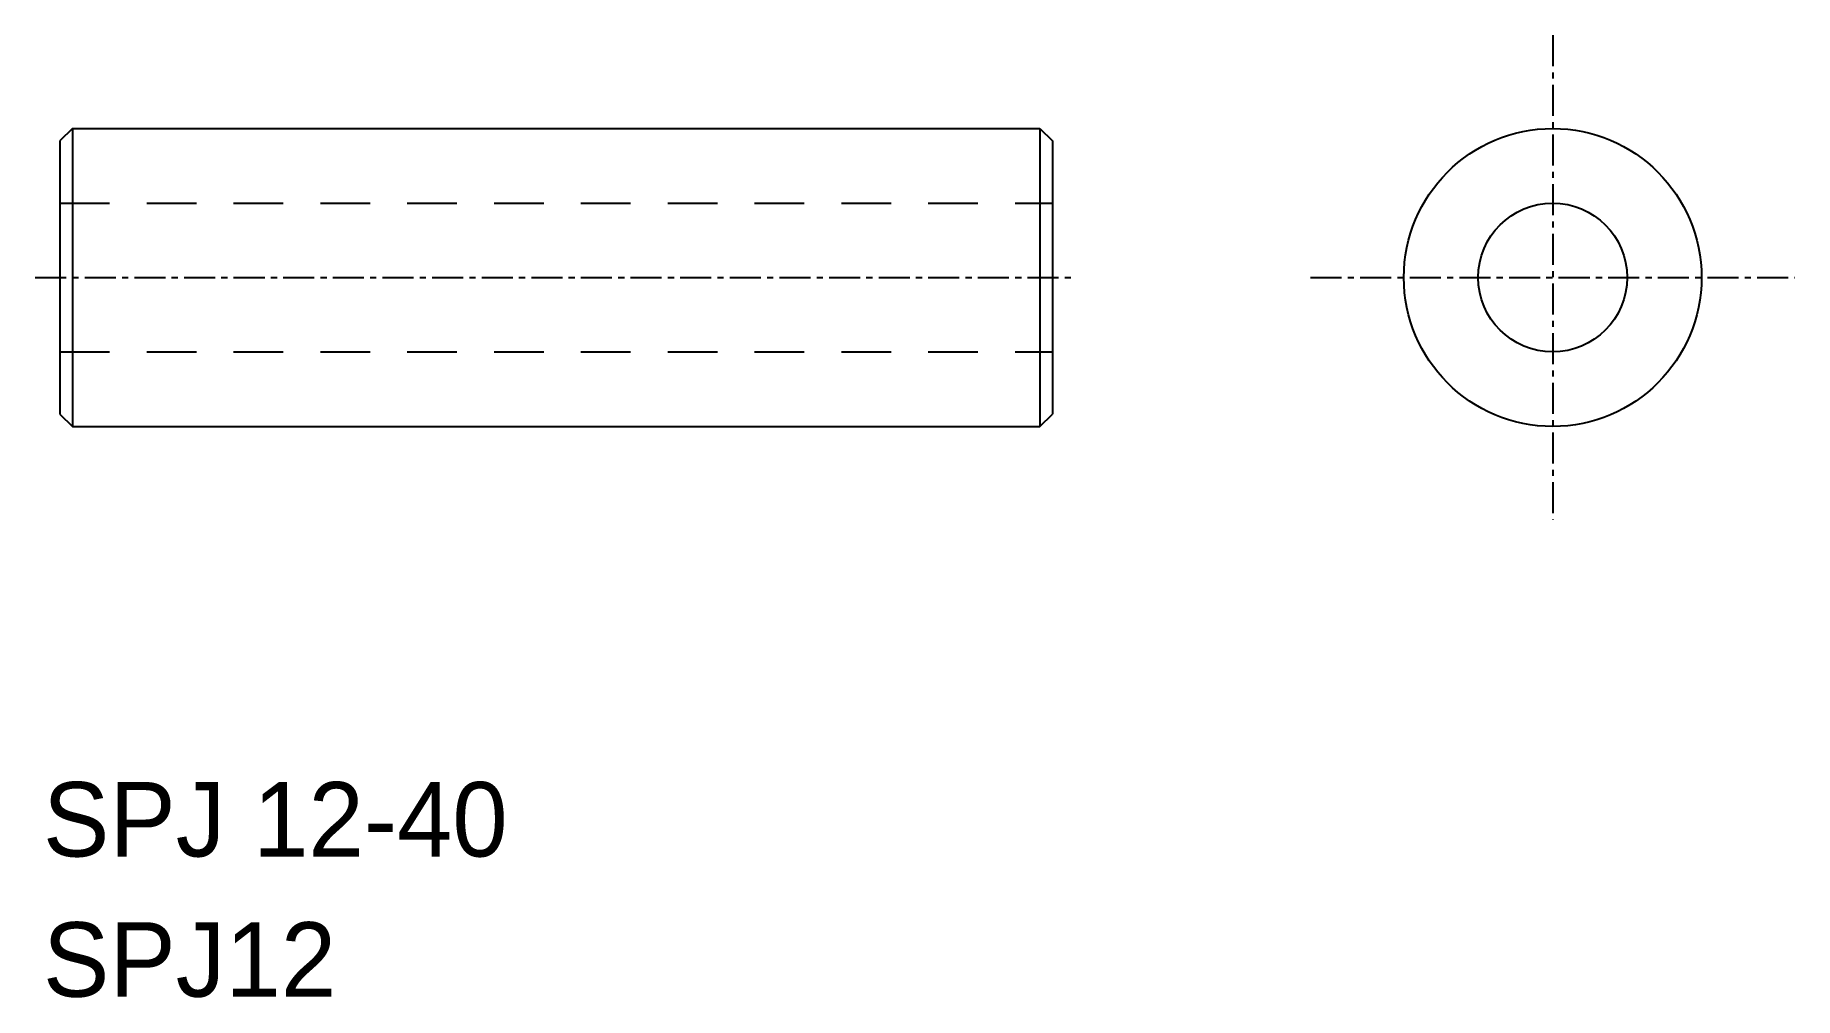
# Model space of a CAD drawing. Extents: x 330.5 to 401.5, y 125.8 to 164.5.
import ezdxf

# ---------------------------------------------------------------- set-up
doc = ezdxf.new("R2010")
doc.units = 0
doc.linetypes.add('CENTER', pattern=[2, 1.25, -0.25, 0.25, -0.25])
doc.linetypes.add('DASHED', pattern=[3.5, 2, -1.5])
doc.layers.get('0').update_dxf_attribs({"linetype": 'CONTINUOUS'})
doc.layers.add('CENTER', color=1, linetype='CENTER')

msp = doc.modelspace()

# ---------------------------------------------------------------- linework, layer by layer
at = {"color": 7, "linetype": 'CONTINUOUS'}
for p, q in [((332.028, 160.788), (331.528, 160.288)), ((332.028, 160.788), (371.028, 160.788)), ((332.028, 160.788), (332.028, 148.788)), ((371.028, 160.788), (371.028, 148.788)), ((371.028, 160.788), (371.528, 160.288)), ((331.528, 160.288), (331.528, 149.288)), ((371.528, 160.288), (371.528, 149.288)), ((331.528, 149.288), (332.028, 148.788)), ((371.028, 148.788), (371.528, 149.288)), ((332.028, 148.788), (371.028, 148.788))]:
    msp.add_line(p, q, dxfattribs=at)
at = {"color": 3, "linetype": 'DASHED'}
for p, q in [((331.528, 157.788), (371.528, 157.788)), ((331.528, 151.788), (371.528, 151.788))]:
    msp.add_line(p, q, dxfattribs=at)
at = {"color": 7, "linetype": 'CONTINUOUS'}
for radius in [6, 3]:
    msp.add_circle((391.695, 154.788), radius, dxfattribs=at)
at = {"layer": 'CENTER', "color": 1, "linetype": 'CENTER'}
for p, q in [((391.695, 164.547), (391.695, 145.028)), ((330.528, 154.788), (372.528, 154.788)), ((381.936, 154.788), (401.455, 154.788))]:
    msp.add_line(p, q, dxfattribs=at)

# ---------------------------------------------------------------- texts
at = {"color": 7, "linetype": 'CONTINUOUS'}
for s, p in [('SPJ 12-40', (330.841, 131.466)), ('SPJ12', (330.841, 125.819))]:
    msp.add_text(s, height=3, dxfattribs=at).set_placement(p)

doc.saveas('drawing.dxf')
